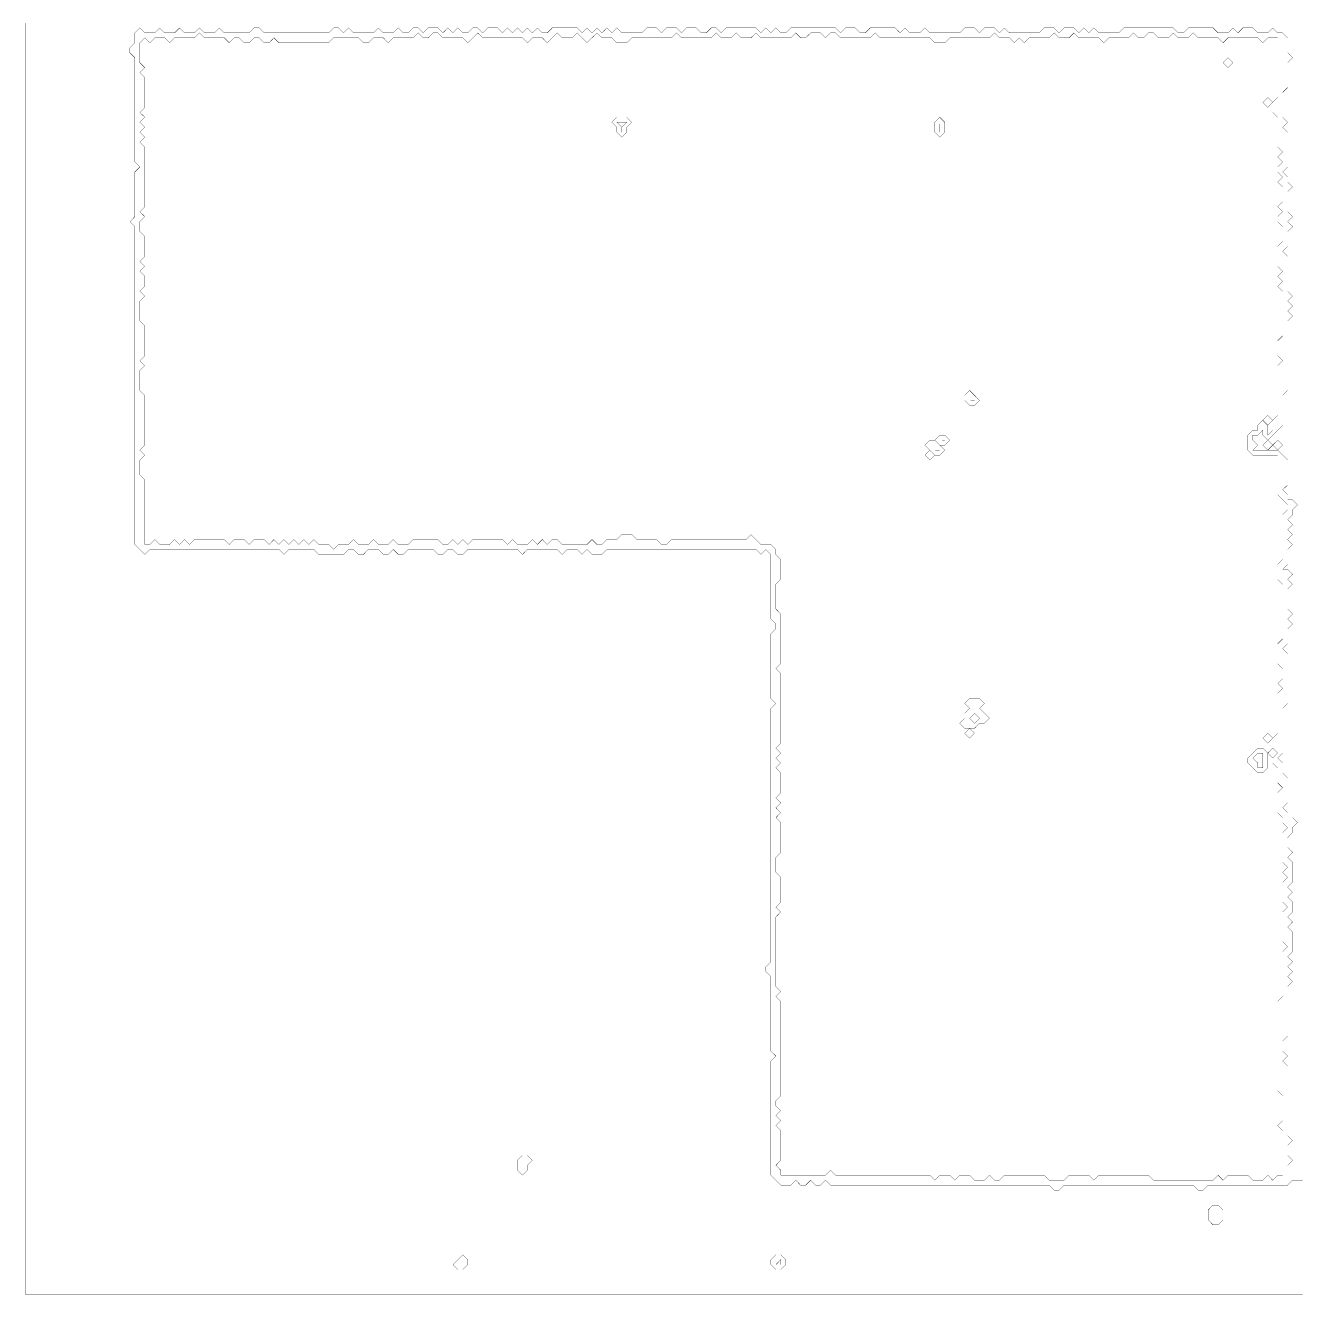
# Model space of a CAD drawing. Header units: metres. Extents: x 0 to 5097, y -5097 to 0.
# Drawn here: x 0 to 2554, y -5097 to -2549 of the extents above; entities that cross this region are included whole.
import ezdxf

# ---------------------------------------------------------------- set-up
doc = ezdxf.new("R2010")
doc.units = ezdxf.units.M
doc.layers.add('conductor', color=1, linetype='Continuous')
doc.layers.add('substrate', color=5, linetype='Continuous')

msp = doc.modelspace()

# ---------------------------------------------------------------- linework, layer by layer
at = {"layer": 'conductor', "const_width": 0.5}
for points in [[(349.1, -2563.5), (339.1, -2573.4), (329.2, -2573.4), (319.2, -2573.4), (309.2, -2573.4), (299.2, -2573.4), (289.3, -2583.4), (279.3, -2573.4), (269.3, -2573.4), (259.3, -2573.4), (249.4, -2583.4), (239.4, -2573.4), (229.4, -2583.4), (229.4, -2593.4), (229.4, -2603.4), (229.4, -2613.3), (229.4, -2623.3), (239.4, -2633.3), (229.4, -2643.3), (239.4, -2653.2), (239.4, -2663.2), (239.4, -2673.2), (239.4, -2683.2), (239.4, -2693.1), (239.4, -2703.1), (239.4, -2713.1), (229.4, -2723.1), (239.4, -2733), (229.4, -2743), (239.4, -2753), (229.4, -2763), (239.4, -2772.9), (229.4, -2782.9), (239.4, -2792.9), (239.4, -2802.9), (239.4, -2812.8), (239.4, -2822.8), (239.4, -2832.8), (239.4, -2842.8), (239.4, -2852.7), (239.4, -2862.7), (239.4, -2872.7), (239.4, -2882.7), (239.4, -2892.6), (239.4, -2902.6), (239.4, -2912.6), (229.4, -2922.6), (239.4, -2932.5), (229.4, -2942.5), (229.4, -2952.5), (229.4, -2962.5), (239.4, -2972.4), (239.4, -2982.4), (239.4, -2992.4), (239.4, -3002.4), (239.4, -3012.3), (229.4, -3022.3), (239.4, -3032.3), (229.4, -3042.3), (239.4, -3052.2), (239.4, -3062.2), (239.4, -3072.2), (229.4, -3082.2), (239.4, -3092.1), (229.4, -3102.1), (229.4, -3112.1), (229.4, -3122.1), (229.4, -3132), (229.4, -3142), (239.4, -3152), (239.4, -3162), (239.4, -3171.9), (239.4, -3181.9), (239.4, -3191.9), (239.4, -3201.8), (239.4, -3211.8), (229.4, -3221.8), (239.4, -3231.8), (229.4, -3241.7), (229.4, -3251.7), (229.4, -3261.7), (229.4, -3271.7), (229.4, -3281.6), (239.4, -3291.6), (239.4, -3301.6), (239.4, -3311.6), (239.4, -3321.5), (239.4, -3331.5), (239.4, -3341.5), (239.4, -3351.5), (239.4, -3361.4), (239.4, -3371.4), (239.4, -3381.4), (239.4, -3391.4), (229.4, -3401.3), (239.4, -3411.3), (229.4, -3421.3), (229.4, -3431.3), (229.4, -3441.2), (229.4, -3451.2), (239.4, -3461.2), (239.4, -3471.2), (239.4, -3481.1), (239.4, -3491.1), (239.4, -3501.1), (239.4, -3511.1), (239.4, -3521), (239.4, -3531), (239.4, -3541), (239.4, -3551), (239.4, -3560.9), (239.4, -3570.9), (239.4, -3580.9), (239.4, -3590.9), (249.4, -3590.9), (259.3, -3580.9), (269.3, -3590.9), (279.3, -3590.9), (289.3, -3590.9), (299.2, -3580.9), (309.2, -3590.9), (319.2, -3580.9), (329.2, -3590.9), (339.1, -3580.9), (349.1, -3580.9), (359.1, -3580.9), (369.1, -3580.9), (379, -3580.9), (389, -3580.9), (399, -3580.9), (409, -3590.9), (418.9, -3580.9), (428.9, -3580.9), (438.9, -3580.9), (448.9, -3590.9), (458.8, -3580.9), (468.8, -3580.9), (478.8, -3580.9), (488.8, -3590.9), (498.7, -3580.9), (508.7, -3590.9), (518.7, -3580.9), (528.7, -3590.9), (538.6, -3580.9), (548.6, -3590.9), (558.6, -3580.9), (568.6, -3590.9), (578.5, -3580.9), (588.5, -3590.9), (598.5, -3590.9), (608.5, -3590.9), (618.4, -3600.8), (628.4, -3590.9), (638.4, -3590.9), (648.3, -3590.9), (658.3, -3580.9), (668.3, -3590.9), (678.3, -3590.9), (688.2, -3590.9), (698.2, -3580.9), (708.2, -3590.9), (718.2, -3590.9), (728.1, -3590.9), (738.1, -3580.9), (748.1, -3590.9), (758.1, -3590.9), (768, -3590.9), (778, -3580.9), (788, -3580.9), (798, -3580.9), (807.9, -3580.9), (817.9, -3580.9), (827.9, -3580.9), (837.9, -3590.9), (847.8, -3590.9), (857.8, -3580.9), (867.8, -3590.9), (877.8, -3580.9), (887.7, -3590.9), (897.7, -3580.9), (907.7, -3580.9), (917.7, -3580.9), (927.6, -3580.9), (937.6, -3580.9), (947.6, -3580.9), (957.6, -3580.9), (967.5, -3590.9), (977.5, -3580.9), (987.5, -3590.9), (997.5, -3590.9), (1007.4, -3590.9), (1017.4, -3580.9), (1027.4, -3590.9), (1037.4, -3580.9), (1047.3, -3590.9), (1057.3, -3580.9), (1067.3, -3580.9), (1077.3, -3590.9), (1087.2, -3590.9), (1097.2, -3590.9), (1107.2, -3590.9), (1117.2, -3590.9), (1127.1, -3590.9), (1137.1, -3580.9), (1147.1, -3590.9), (1157.1, -3590.9), (1167, -3580.9), (1177, -3580.9), (1187, -3580.9), (1197, -3570.9), (1206.9, -3570.9), (1216.9, -3570.9), (1226.9, -3580.9), (1236.9, -3580.9), (1246.8, -3580.9), (1256.8, -3580.9), (1266.8, -3580.9), (1276.8, -3590.9), (1286.7, -3590.9), (1296.7, -3580.9), (1306.7, -3580.9), (1316.6, -3580.9), (1326.6, -3580.9), (1336.6, -3580.9), (1346.6, -3580.9), (1356.5, -3580.9), (1366.5, -3580.9), (1376.5, -3580.9), (1386.5, -3580.9), (1396.4, -3580.9), (1406.4, -3580.9), (1416.4, -3580.9), (1426.4, -3580.9), (1436.3, -3580.9), (1446.3, -3580.9), (1456.3, -3570.9), (1466.3, -3580.9), (1476.2, -3590.9), (1486.2, -3590.9), (1496.2, -3590.9), (1506.2, -3600.8), (1506.2, -3610.8), (1516.1, -3620.8), (1516.1, -3630.8), (1516.1, -3640.7), (1516.1, -3650.7), (1516.1, -3660.7), (1506.2, -3670.7), (1506.2, -3680.6), (1506.2, -3690.6), (1506.2, -3700.6), (1506.2, -3710.6), (1506.2, -3720.5), (1516.1, -3730.5), (1516.1, -3740.5), (1516.1, -3750.5), (1516.1, -3760.4), (1516.1, -3770.4), (1516.1, -3780.4), (1516.1, -3790.4), (1516.1, -3800.3), (1516.1, -3810.3), (1516.1, -3820.3), (1516.1, -3830.2), (1506.2, -3840.2), (1516.1, -3850.2), (1516.1, -3860.2), (1516.1, -3870.1), (1516.1, -3880.1), (1516.1, -3890.1), (1516.1, -3900.1), (1516.1, -3910), (1516.1, -3920), (1516.1, -3930), (1516.1, -3940), (1516.1, -3949.9), (1516.1, -3959.9), (1516.1, -3969.9), (1516.1, -3979.9), (1516.1, -3989.8), (1506.2, -3999.8), (1516.1, -4009.8), (1506.2, -4019.8), (1516.1, -4029.7), (1506.2, -4039.7), (1516.1, -4049.7), (1516.1, -4059.7), (1516.1, -4069.6), (1516.1, -4079.6), (1516.1, -4089.6), (1506.2, -4099.6), (1516.1, -4109.5), (1506.2, -4119.5), (1516.1, -4129.5), (1506.2, -4139.5), (1516.1, -4149.4), (1516.1, -4159.4), (1516.1, -4169.4), (1516.1, -4179.4), (1516.1, -4189.3), (1516.1, -4199.3), (1516.1, -4209.3), (1506.2, -4219.3), (1506.2, -4229.2), (1506.2, -4239.2), (1506.2, -4249.2), (1516.1, -4259.2), (1516.1, -4269.1), (1516.1, -4279.1), (1516.1, -4289.1), (1516.1, -4299.1), (1516.1, -4309), (1506.2, -4319), (1516.1, -4329), (1506.2, -4339), (1506.2, -4348.9), (1506.2, -4358.9), (1506.2, -4368.9), (1506.2, -4378.9), (1506.2, -4388.8), (1506.2, -4398.8), (1506.2, -4408.8), (1506.2, -4418.8), (1506.2, -4428.7), (1506.2, -4438.7), (1506.2, -4448.7), (1506.2, -4458.7), (1506.2, -4468.6), (1506.2, -4478.6), (1516.1, -4488.6), (1506.2, -4498.5), (1516.1, -4508.5), (1516.1, -4518.5), (1516.1, -4528.5), (1516.1, -4538.4), (1516.1, -4548.4), (1516.1, -4558.4), (1516.1, -4568.4), (1516.1, -4578.3), (1516.1, -4588.3), (1516.1, -4598.3), (1516.1, -4608.3), (1516.1, -4618.2), (1516.1, -4628.2), (1516.1, -4638.2), (1516.1, -4648.2), (1516.1, -4658.1), (1516.1, -4668.1), (1516.1, -4678.1), (1516.1, -4688.1), (1516.1, -4698), (1506.2, -4708), (1506.2, -4718), (1516.1, -4728), (1506.2, -4737.9), (1516.1, -4747.9), (1506.2, -4757.9), (1516.1, -4767.9), (1516.1, -4777.8), (1516.1, -4787.8), (1516.1, -4797.8), (1516.1, -4807.8), (1516.1, -4817.7), (1516.1, -4827.7), (1506.2, -4837.7), (1516.1, -4847.7), (1516.1, -4857.6), (1526.1, -4857.6), (1536.1, -4857.6), (1546.1, -4857.6), (1556, -4857.6), (1566, -4857.6), (1576, -4857.6), (1586, -4857.6), (1595.9, -4857.6), (1605.9, -4857.6), (1615.9, -4847.7), (1625.9, -4857.6), (1635.8, -4857.6), (1645.8, -4857.6), (1655.8, -4857.6), (1665.8, -4857.6), (1675.7, -4857.6), (1685.7, -4857.6), (1695.7, -4857.6), (1705.7, -4857.6), (1715.6, -4857.6), (1725.6, -4857.6), (1735.6, -4857.6), (1745.6, -4857.6), (1755.5, -4857.6), (1765.5, -4857.6), (1775.5, -4857.6), (1785.5, -4857.6), (1795.4, -4857.6), (1805.4, -4857.6), (1815.4, -4857.6), (1825.4, -4867.6), (1835.3, -4857.6), (1845.3, -4857.6), (1855.3, -4857.6), (1865.3, -4867.6), (1875.2, -4857.6), (1885.2, -4857.6), (1895.2, -4857.6), (1905.2, -4867.6), (1915.1, -4867.6), (1925.1, -4867.6), (1935.1, -4857.6), (1945, -4867.6), (1955, -4867.6), (1965, -4857.6), (1975, -4857.6), (1984.9, -4857.6), (1994.9, -4857.6), (2004.9, -4857.6), (2014.9, -4857.6), (2024.8, -4857.6), (2034.8, -4857.6), (2044.8, -4857.6), (2054.8, -4867.6), (2064.7, -4867.6), (2074.7, -4867.6), (2084.7, -4867.6), (2094.7, -4857.6), (2104.6, -4857.6), (2114.6, -4857.6), (2124.6, -4857.6), (2134.6, -4857.6), (2144.5, -4867.6), (2154.5, -4857.6), (2164.5, -4857.6), (2174.5, -4857.6), (2184.4, -4857.6), (2194.4, -4857.6), (2204.4, -4857.6), (2214.4, -4857.6), (2224.3, -4857.6), (2234.3, -4857.6), (2244.3, -4857.6), (2254.3, -4857.6), (2264.2, -4867.6), (2274.2, -4867.6), (2284.2, -4867.6), (2294.2, -4867.6), (2304.1, -4867.6), (2314.1, -4867.6), (2324.1, -4867.6), (2334.1, -4867.6), (2344, -4867.6), (2354, -4867.6), (2364, -4867.6), (2374, -4867.6), (2383.9, -4867.6), (2393.9, -4857.6), (2403.9, -4867.6), (2413.9, -4857.6), (2423.8, -4857.6), (2433.8, -4857.6), (2443.8, -4857.6), (2453.8, -4857.6), (2463.7, -4867.6), (2473.7, -4867.6), (2483.7, -4867.6), (2493.7, -4857.6), (2503.6, -4867.6), (2513.6, -4857.6), (2523.6, -4857.6), (2523.6, -4847.7), (2523.6, -4837.7), (2523.6, -4827.7), (2523.6, -4817.7), (2523.6, -4807.8), (2523.6, -4797.8), (2523.6, -4787.8), (2523.6, -4777.8), (2523.6, -4767.9), (2513.6, -4757.9), (2523.6, -4747.9), (2523.6, -4737.9), (2523.6, -4728), (2523.6, -4718), (2523.6, -4708), (2523.6, -4698), (2513.6, -4688.1), (2513.6, -4678.1), (2513.6, -4668.1), (2513.6, -4658.1), (2513.6, -4648.2), (2513.6, -4638.2), (2513.6, -4628.2), (2513.6, -4618.2), (2513.6, -4608.3), (2513.6, -4598.3), (2513.6, -4588.3), (2513.6, -4578.3), (2513.6, -4568.4), (2513.6, -4558.4), (2513.6, -4548.4), (2513.6, -4538.4), (2513.6, -4528.5), (2513.6, -4518.5), (2513.6, -4508.5), (2523.6, -4498.5), (2523.6, -4488.6), (2523.6, -4478.6), (2523.6, -4468.6), (2523.6, -4458.7), (2523.6, -4448.7), (2523.6, -4438.7), (2523.6, -4428.7), (2523.6, -4418.8), (2523.6, -4408.8), (2533.6, -4398.8), (2523.6, -4388.8), (2523.6, -4378.9), (2523.6, -4368.9), (2523.6, -4358.9), (2523.6, -4348.9), (2523.6, -4339), (2523.6, -4329), (2533.6, -4319), (2523.6, -4309), (2523.6, -4299.1), (2523.6, -4289.1), (2523.6, -4279.1), (2523.6, -4269.1), (2533.6, -4259.2), (2523.6, -4249.2), (2533.6, -4239.2), (2523.6, -4229.2), (2523.6, -4219.3), (2523.6, -4209.3), (2523.6, -4199.3), (2523.6, -4189.3), (2523.6, -4179.4), (2523.6, -4169.4), (2533.6, -4159.4), (2523.6, -4149.4), (2523.6, -4139.5), (2513.6, -4129.5), (2513.6, -4119.5), (2513.6, -4109.5), (2513.6, -4099.6), (2513.6, -4089.6), (2523.6, -4079.6), (2513.6, -4069.6), (2513.6, -4059.7), (2513.6, -4049.7), (2513.6, -4039.7), (2503.6, -4029.7), (2503.6, -4019.8), (2513.6, -4009.8), (2503.6, -3999.8), (2503.6, -3989.8), (2503.6, -3979.9), (2513.6, -3969.9), (2513.6, -3959.9), (2513.6, -3949.9), (2513.6, -3940), (2513.6, -3930), (2513.6, -3920), (2513.6, -3910), (2513.6, -3900.1), (2513.6, -3890.1), (2523.6, -3880.1), (2513.6, -3870.1), (2523.6, -3860.2), (2523.6, -3850.2), (2523.6, -3840.2), (2513.6, -3830.2), (2513.6, -3820.3), (2513.6, -3810.3), (2513.6, -3800.3), (2513.6, -3790.4), (2523.6, -3780.4), (2523.6, -3770.4), (2523.6, -3760.4), (2523.6, -3750.5), (2523.6, -3740.5), (2523.6, -3730.5), (2523.6, -3720.5), (2523.6, -3710.6), (2523.6, -3700.6), (2523.6, -3690.6), (2523.6, -3680.6), (2523.6, -3670.7), (2513.6, -3660.7), (2513.6, -3650.7), (2513.6, -3640.7), (2513.6, -3630.8), (2523.6, -3620.8), (2523.6, -3610.8), (2523.6, -3600.8), (2523.6, -3590.9), (2523.6, -3580.9), (2523.6, -3570.9), (2523.6, -3560.9), (2523.6, -3551), (2523.6, -3541), (2523.6, -3531), (2533.6, -3521), (2533.6, -3511.1), (2523.6, -3501.1), (2513.6, -3491.1), (2513.6, -3481.1), (2513.6, -3471.2), (2513.6, -3461.2), (2513.6, -3451.2), (2513.6, -3441.2), (2513.6, -3431.3), (2513.6, -3421.3), (2513.6, -3411.3), (2503.6, -3411.3), (2493.7, -3411.3), (2483.7, -3411.3), (2473.7, -3411.3), (2463.7, -3411.3), (2453.8, -3401.3), (2453.8, -3391.4), (2453.8, -3381.4), (2453.8, -3371.4), (2463.7, -3361.4), (2473.7, -3361.4), (2473.7, -3351.5), (2483.7, -3341.5), (2493.7, -3351.5), (2493.7, -3361.4), (2493.7, -3371.4), (2503.6, -3361.4), (2503.6, -3351.5), (2503.6, -3341.5), (2513.6, -3331.5), (2513.6, -3321.5), (2513.6, -3311.6), (2513.6, -3301.6), (2513.6, -3291.6), (2513.6, -3281.6), (2513.6, -3271.7), (2513.6, -3261.7), (2513.6, -3251.7), (2513.6, -3241.7), (2513.6, -3231.8), (2523.6, -3221.8), (2513.6, -3211.8), (2513.6, -3201.8), (2513.6, -3191.9), (2513.6, -3181.9), (2523.6, -3171.9), (2523.6, -3162), (2523.6, -3152), (2523.6, -3142), (2523.6, -3132), (2523.6, -3122.1), (2523.6, -3112.1), (2523.6, -3102.1), (2523.6, -3092.1), (2523.6, -3082.2), (2513.6, -3072.2), (2523.6, -3062.2), (2513.6, -3052.2), (2523.6, -3042.3), (2513.6, -3032.3), (2513.6, -3022.3), (2513.6, -3012.3), (2513.6, -3002.4), (2513.6, -2992.4), (2523.6, -2982.4), (2523.6, -2972.4), (2523.6, -2962.5), (2523.6, -2952.5), (2513.6, -2942.5), (2513.6, -2932.5), (2523.6, -2922.6), (2513.6, -2912.6), (2523.6, -2902.6), (2523.6, -2892.6), (2523.6, -2882.7), (2523.6, -2872.7), (2513.6, -2862.7), (2523.6, -2852.7), (2513.6, -2842.8), (2513.6, -2832.8), (2523.6, -2822.8), (2513.6, -2812.8), (2523.6, -2802.9), (2513.6, -2792.9), (2513.6, -2782.9), (2513.6, -2772.9), (2513.6, -2763), (2513.6, -2753), (2513.6, -2743), (2513.6, -2733), (2503.6, -2723.1), (2503.6, -2713.1), (2503.6, -2703.1), (2513.6, -2693.1), (2513.6, -2683.2), (2513.6, -2673.2), (2513.6, -2663.2), (2513.6, -2653.2), (2513.6, -2643.3), (2513.6, -2633.3), (2513.6, -2623.3), (2513.6, -2613.3), (2513.6, -2603.4), (2513.6, -2593.4), (2513.6, -2583.4), (2513.6, -2573.4), (2503.6, -2573.4), (2493.7, -2573.4), (2483.7, -2583.4), (2473.7, -2573.4), (2463.7, -2573.4), (2453.8, -2573.4), (2443.8, -2573.4), (2433.8, -2573.4), (2423.8, -2573.4), (2413.9, -2573.4), (2403.9, -2583.4), (2393.9, -2573.4), (2383.9, -2573.4), (2374, -2573.4), (2364, -2573.4), (2354, -2573.4), (2344, -2563.5), (2334.1, -2573.4), (2324.1, -2573.4), (2314.1, -2573.4), (2304.1, -2563.5), (2294.2, -2573.4), (2284.2, -2573.4), (2274.2, -2573.4), (2264.2, -2563.5), (2254.3, -2563.5), (2244.3, -2573.4), (2234.3, -2573.4), (2224.3, -2563.5), (2214.4, -2573.4), (2204.4, -2573.4), (2194.4, -2573.4), (2184.4, -2573.4), (2174.5, -2573.4), (2164.5, -2583.4), (2154.5, -2573.4), (2144.5, -2573.4), (2134.6, -2573.4), (2124.6, -2573.4), (2114.6, -2573.4), (2104.6, -2563.5), (2094.7, -2573.4), (2084.7, -2573.4), (2074.7, -2573.4), (2064.7, -2563.5), (2054.8, -2573.4), (2044.8, -2573.4), (2034.8, -2573.4), (2024.8, -2573.4), (2014.9, -2573.4), (2004.9, -2583.4), (1994.9, -2573.4), (1984.9, -2583.4), (1975, -2573.4), (1965, -2573.4), (1955, -2573.4), (1945, -2563.5), (1935.1, -2573.4), (1925.1, -2573.4), (1915.1, -2573.4), (1905.2, -2573.4), (1895.2, -2573.4), (1885.2, -2573.4), (1875.2, -2573.4), (1865.3, -2573.4), (1855.3, -2573.4), (1845.3, -2583.4), (1835.3, -2583.4), (1825.4, -2583.4), (1815.4, -2573.4), (1805.4, -2573.4), (1795.4, -2573.4), (1785.5, -2573.4), (1775.5, -2573.4), (1765.5, -2573.4), (1755.5, -2573.4), (1745.6, -2573.4), (1735.6, -2573.4), (1725.6, -2573.4), (1715.6, -2573.4), (1705.7, -2563.5), (1695.7, -2573.4), (1685.7, -2573.4), (1675.7, -2573.4), (1665.8, -2573.4), (1655.8, -2573.4), (1645.8, -2573.4), (1635.8, -2573.4), (1625.9, -2563.5), (1615.9, -2563.5), (1605.9, -2573.4), (1595.9, -2563.5), (1586, -2563.5), (1576, -2563.5), (1566, -2573.4), (1556, -2573.4), (1546.1, -2563.5), (1536.1, -2573.4), (1526.1, -2573.4), (1516.1, -2573.4), (1506.2, -2573.4), (1496.2, -2573.4), (1486.2, -2573.4), (1476.2, -2573.4), (1466.3, -2563.5), (1456.3, -2573.4), (1446.3, -2573.4), (1436.3, -2573.4), (1426.4, -2563.5), (1416.4, -2573.4), (1406.4, -2573.4), (1396.4, -2573.4), (1386.5, -2563.5), (1376.5, -2573.4), (1366.5, -2573.4), (1356.5, -2573.4), (1346.6, -2573.4), (1336.6, -2573.4), (1326.6, -2573.4), (1316.6, -2573.4), (1306.7, -2563.5), (1296.7, -2573.4), (1286.7, -2573.4), (1276.8, -2573.4), (1266.8, -2573.4), (1256.8, -2573.4), (1246.8, -2573.4), (1236.9, -2573.4), (1226.9, -2573.4), (1216.9, -2573.4), (1206.9, -2583.4), (1197, -2583.4), (1187, -2583.4), (1177, -2573.4), (1167, -2573.4), (1157.1, -2573.4), (1147.1, -2563.5), (1137.1, -2573.4), (1127.1, -2583.4), (1117.2, -2573.4), (1107.2, -2563.5), (1097.2, -2573.4), (1087.2, -2573.4), (1077.3, -2573.4), (1067.3, -2563.5), (1057.3, -2573.4), (1047.3, -2583.4), (1037.4, -2573.4), (1027.4, -2573.4), (1017.4, -2573.4), (1007.4, -2583.4), (997.5, -2573.4), (987.5, -2573.4), (977.5, -2573.4), (967.5, -2573.4), (957.6, -2573.4), (947.6, -2573.4), (937.6, -2573.4), (927.6, -2573.4), (917.7, -2573.4), (907.7, -2563.5), (897.7, -2573.4), (887.7, -2583.4), (877.8, -2573.4), (867.8, -2573.4), (857.8, -2573.4), (847.8, -2573.4), (837.9, -2573.4), (827.9, -2563.5), (817.9, -2563.5), (807.9, -2573.4), (798, -2573.4), (788, -2563.5), (778, -2573.4), (768, -2573.4), (758.1, -2573.4), (748.1, -2573.4), (738.1, -2573.4), (728.1, -2583.4), (718.2, -2573.4), (708.2, -2573.4), (698.2, -2573.4), (688.2, -2583.4), (678.3, -2583.4), (668.3, -2573.4), (658.3, -2573.4), (648.3, -2573.4), (638.4, -2573.4), (628.4, -2573.4), (618.4, -2573.4), (608.5, -2583.4), (598.5, -2583.4), (588.5, -2583.4), (578.5, -2583.4), (568.6, -2583.4), (558.6, -2583.4), (548.6, -2583.4), (538.6, -2583.4), (528.7, -2583.4), (518.7, -2583.4), (508.7, -2583.4), (498.7, -2573.4), (488.8, -2583.4), (478.8, -2583.4), (468.8, -2573.4), (458.8, -2573.4), (448.9, -2583.4), (438.9, -2583.4), (428.9, -2573.4), (418.9, -2573.4), (409, -2583.4), (399, -2573.4), (389, -2573.4), (379, -2573.4), (369.1, -2573.4), (359.1, -2573.4)], [(2403.9, -2623.3), (2413.9, -2613.3), (2423.8, -2623.3), (2413.9, -2633.3)], [(2483.7, -2703.1), (2493.7, -2693.1), (2503.6, -2703.1), (2493.7, -2713.1)], [(1177, -2743), (1187, -2733), (1197, -2733), (1206.9, -2733), (1216.9, -2743), (1206.9, -2753), (1206.9, -2763), (1197, -2772.9), (1187, -2763), (1187, -2753)], [(1825.4, -2743), (1835.3, -2733), (1845.3, -2743), (1845.3, -2753), (1845.3, -2763), (1835.3, -2772.9), (1825.4, -2763), (1825.4, -2753)], [(1885.2, -3291.6), (1895.2, -3281.6), (1905.2, -3291.6), (1915.1, -3301.6), (1905.2, -3311.6), (1895.2, -3311.6), (1885.2, -3301.6)], [(2483.7, -3341.5), (2493.7, -3331.5), (2503.6, -3341.5), (2493.7, -3351.5)], [(1805.4, -3391.4), (1815.4, -3381.4), (1825.4, -3381.4), (1835.3, -3391.4), (1845.3, -3401.3), (1835.3, -3411.3), (1825.4, -3411.3), (1815.4, -3401.3)], [(1825.4, -3381.4), (1835.3, -3371.4), (1845.3, -3371.4), (1855.3, -3381.4), (1845.3, -3391.4), (1835.3, -3391.4)], [(1805.4, -3411.3), (1815.4, -3401.3), (1825.4, -3411.3), (1815.4, -3421.3)], [(1885.2, -3910), (1895.2, -3900.1), (1905.2, -3900.1), (1915.1, -3900.1), (1925.1, -3910), (1915.1, -3920), (1905.2, -3920), (1895.2, -3920)], [(1885.2, -3930), (1895.2, -3920), (1905.2, -3920), (1915.1, -3920), (1925.1, -3930), (1935.1, -3940), (1925.1, -3949.9), (1915.1, -3949.9), (1905.2, -3959.9), (1895.2, -3959.9), (1885.2, -3959.9), (1875.2, -3949.9), (1885.2, -3940)], [(1885.2, -3969.9), (1895.2, -3959.9), (1905.2, -3969.9), (1895.2, -3979.9)], [(2483.7, -3979.9), (2493.7, -3969.9), (2503.6, -3979.9), (2493.7, -3989.8)], [(2463.7, -4009.8), (2473.7, -3999.8), (2483.7, -3999.8), (2493.7, -4009.8), (2493.7, -4019.8), (2493.7, -4029.7), (2493.7, -4039.7), (2483.7, -4049.7), (2473.7, -4049.7), (2463.7, -4039.7), (2453.8, -4029.7), (2453.8, -4019.8)], [(2493.7, -4009.8), (2503.6, -3999.8), (2513.6, -4009.8), (2503.6, -4019.8)], [(1516.1, -5027.2), (1506.2, -5037.2), (1516.1, -5037.2)], [(867.8, -5037.2)]]:
    msp.add_lwpolyline(points, close=True, dxfattribs=at)
at = {"layer": 'substrate', "const_width": 0.5}
for points in [[(0, -2543.5), (0, -2553.5), (0, -2563.5), (0, -2573.4), (0, -2583.4), (0, -2593.4), (0, -2603.4), (0, -2613.3), (0, -2623.3), (0, -2633.3), (0, -2643.3), (0, -2653.2), (0, -2663.2), (0, -2673.2), (0, -2683.2), (0, -2693.1), (0, -2703.1), (0, -2713.1), (0, -2723.1), (0, -2733), (0, -2743), (0, -2753), (0, -2763), (0, -2772.9), (0, -2782.9), (0, -2792.9), (0, -2802.9), (0, -2812.8), (0, -2822.8), (0, -2832.8), (0, -2842.8), (0, -2852.7), (0, -2862.7), (0, -2872.7), (0, -2882.7), (0, -2892.6), (0, -2902.6), (0, -2912.6), (0, -2922.6), (0, -2932.5), (0, -2942.5), (0, -2952.5), (0, -2962.5), (0, -2972.4), (0, -2982.4), (0, -2992.4), (0, -3002.4), (0, -3012.3), (0, -3022.3), (0, -3032.3), (0, -3042.3), (0, -3052.2), (0, -3062.2), (0, -3072.2), (0, -3082.2), (0, -3092.1), (0, -3102.1), (0, -3112.1), (0, -3122.1), (0, -3132), (0, -3142), (0, -3152), (0, -3162), (0, -3171.9), (0, -3181.9), (0, -3191.9), (0, -3201.8), (0, -3211.8), (0, -3221.8), (0, -3231.8), (0, -3241.7), (0, -3251.7), (0, -3261.7), (0, -3271.7), (0, -3281.6), (0, -3291.6), (0, -3301.6), (0, -3311.6), (0, -3321.5), (0, -3331.5), (0, -3341.5), (0, -3351.5), (0, -3361.4), (0, -3371.4), (0, -3381.4), (0, -3391.4), (0, -3401.3), (0, -3411.3), (0, -3421.3), (0, -3431.3), (0, -3441.2), (0, -3451.2), (0, -3461.2), (0, -3471.2), (0, -3481.1), (0, -3491.1), (0, -3501.1), (0, -3511.1), (0, -3521), (0, -3531), (0, -3541), (0, -3551), (0, -3560.9), (0, -3570.9), (0, -3580.9), (0, -3590.9), (0, -3600.8), (0, -3610.8), (0, -3620.8), (0, -3630.8), (0, -3640.7), (0, -3650.7), (0, -3660.7), (0, -3670.7), (0, -3680.6), (0, -3690.6), (0, -3700.6), (0, -3710.6), (0, -3720.5), (0, -3730.5), (0, -3740.5), (0, -3750.5), (0, -3760.4), (0, -3770.4), (0, -3780.4), (0, -3790.4), (0, -3800.3), (0, -3810.3), (0, -3820.3), (0, -3830.2), (0, -3840.2), (0, -3850.2), (0, -3860.2), (0, -3870.1), (0, -3880.1), (0, -3890.1), (0, -3900.1), (0, -3910), (0, -3920), (0, -3930), (0, -3940), (0, -3949.9), (0, -3959.9), (0, -3969.9), (0, -3979.9), (0, -3989.8), (0, -3999.8), (0, -4009.8), (0, -4019.8), (0, -4029.7), (0, -4039.7), (0, -4049.7), (0, -4059.7), (0, -4069.6), (0, -4079.6), (0, -4089.6), (0, -4099.6), (0, -4109.5), (0, -4119.5), (0, -4129.5), (0, -4139.5), (0, -4149.4), (0, -4159.4), (0, -4169.4), (0, -4179.4), (0, -4189.3), (0, -4199.3), (0, -4209.3), (0, -4219.3), (0, -4229.2), (0, -4239.2), (0, -4249.2), (0, -4259.2), (0, -4269.1), (0, -4279.1), (0, -4289.1), (0, -4299.1), (0, -4309), (0, -4319), (0, -4329), (0, -4339), (0, -4348.9), (0, -4358.9), (0, -4368.9), (0, -4378.9), (0, -4388.8), (0, -4398.8), (0, -4408.8), (0, -4418.8), (0, -4428.7), (0, -4438.7), (0, -4448.7), (0, -4458.7), (0, -4468.6), (0, -4478.6), (0, -4488.6), (0, -4498.5), (0, -4508.5), (0, -4518.5), (0, -4528.5), (0, -4538.4), (0, -4548.4), (0, -4558.4), (0, -4568.4), (0, -4578.3), (0, -4588.3), (0, -4598.3), (0, -4608.3), (0, -4618.2), (0, -4628.2), (0, -4638.2), (0, -4648.2), (0, -4658.1), (0, -4668.1), (0, -4678.1), (0, -4688.1), (0, -4698), (0, -4708), (0, -4718), (0, -4728), (0, -4737.9), (0, -4747.9), (0, -4757.9), (0, -4767.9), (0, -4777.8), (0, -4787.8), (0, -4797.8), (0, -4807.8), (0, -4817.7), (0, -4827.7), (0, -4837.7), (0, -4847.7), (0, -4857.6), (0, -4867.6), (0, -4877.6), (0, -4887.6), (0, -4897.5), (0, -4907.5), (0, -4917.5), (0, -4927.5), (0, -4937.4), (0, -4947.4), (0, -4957.4), (0, -4967.4), (0, -4977.3), (0, -4987.3), (0, -4997.3), (0, -5007.3), (0, -5017.2), (0, -5027.2), (0, -5037.2), (0, -5047.2), (0, -5057.1), (0, -5067.1), (0, -5077.1), (0, -5087.1), (0, -5097), (10, -5097), (19.9, -5097), (29.9, -5097), (39.9, -5097), (49.9, -5097), (59.8, -5097), (69.8, -5097), (79.8, -5097), (89.8, -5097), (99.7, -5097), (109.7, -5097), (119.7, -5097), (129.7, -5097), (139.6, -5097), (149.6, -5097), (159.6, -5097), (169.6, -5097), (179.5, -5097), (189.5, -5097), (199.5, -5097), (209.5, -5097), (219.4, -5097), (229.4, -5097), (239.4, -5097), (249.4, -5097), (259.3, -5097), (269.3, -5097), (279.3, -5097), (289.3, -5097), (299.2, -5097), (309.2, -5097), (319.2, -5097), (329.2, -5097), (339.1, -5097), (349.1, -5097), (359.1, -5097), (369.1, -5097), (379, -5097), (389, -5097), (399, -5097), (409, -5097), (418.9, -5097), (428.9, -5097), (438.9, -5097), (448.9, -5097), (458.8, -5097), (468.8, -5097), (478.8, -5097), (488.8, -5097), (498.7, -5097), (508.7, -5097), (518.7, -5097), (528.7, -5097), (538.6, -5097), (548.6, -5097), (558.6, -5097), (568.6, -5097), (578.5, -5097), (588.5, -5097), (598.5, -5097), (608.5, -5097), (618.4, -5097), (628.4, -5097), (638.4, -5097), (648.3, -5097), (658.3, -5097), (668.3, -5097), (678.3, -5097), (688.2, -5097), (698.2, -5097), (708.2, -5097), (718.2, -5097), (728.1, -5097), (738.1, -5097), (748.1, -5097), (758.1, -5097), (768, -5097), (778, -5097), (788, -5097), (798, -5097), (807.9, -5097), (817.9, -5097), (827.9, -5097), (837.9, -5097), (847.8, -5097), (857.8, -5097), (867.8, -5097), (877.8, -5097), (887.7, -5097), (897.7, -5097), (907.7, -5097), (917.7, -5097), (927.6, -5097), (937.6, -5097), (947.6, -5097), (957.6, -5097), (967.5, -5097), (977.5, -5097), (987.5, -5097), (997.5, -5097), (1007.4, -5097), (1017.4, -5097), (1027.4, -5097), (1037.4, -5097), (1047.3, -5097), (1057.3, -5097), (1067.3, -5097), (1077.3, -5097), (1087.2, -5097), (1097.2, -5097), (1107.2, -5097), (1117.2, -5097), (1127.1, -5097), (1137.1, -5097), (1147.1, -5097), (1157.1, -5097), (1167, -5097), (1177, -5097), (1187, -5097), (1197, -5097), (1206.9, -5097), (1216.9, -5097), (1226.9, -5097), (1236.9, -5097), (1246.8, -5097), (1256.8, -5097), (1266.8, -5097), (1276.8, -5097), (1286.7, -5097), (1296.7, -5097), (1306.7, -5097), (1316.6, -5097), (1326.6, -5097), (1336.6, -5097), (1346.6, -5097), (1356.5, -5097), (1366.5, -5097), (1376.5, -5097), (1386.5, -5097), (1396.4, -5097), (1406.4, -5097), (1416.4, -5097), (1426.4, -5097), (1436.3, -5097), (1446.3, -5097), (1456.3, -5097), (1466.3, -5097), (1476.2, -5097), (1486.2, -5097), (1496.2, -5097), (1506.2, -5097), (1516.1, -5097), (1526.1, -5097), (1536.1, -5097), (1546.1, -5097), (1556, -5097), (1566, -5097), (1576, -5097), (1586, -5097), (1595.9, -5097), (1605.9, -5097), (1615.9, -5097), (1625.9, -5097), (1635.8, -5097), (1645.8, -5097), (1655.8, -5097), (1665.8, -5097), (1675.7, -5097), (1685.7, -5097), (1695.7, -5097), (1705.7, -5097), (1715.6, -5097), (1725.6, -5097), (1735.6, -5097), (1745.6, -5097), (1755.5, -5097), (1765.5, -5097), (1775.5, -5097), (1785.5, -5097), (1795.4, -5097), (1805.4, -5097), (1815.4, -5097), (1825.4, -5097), (1835.3, -5097), (1845.3, -5097), (1855.3, -5097), (1865.3, -5097), (1875.2, -5097), (1885.2, -5097), (1895.2, -5097), (1905.2, -5097), (1915.1, -5097), (1925.1, -5097), (1935.1, -5097), (1945, -5097), (1955, -5097), (1965, -5097), (1975, -5097), (1984.9, -5097), (1994.9, -5097), (2004.9, -5097), (2014.9, -5097), (2024.8, -5097), (2034.8, -5097), (2044.8, -5097), (2054.8, -5097), (2064.7, -5097), (2074.7, -5097), (2084.7, -5097), (2094.7, -5097), (2104.6, -5097), (2114.6, -5097), (2124.6, -5097), (2134.6, -5097), (2144.5, -5097), (2154.5, -5097), (2164.5, -5097), (2174.5, -5097), (2184.4, -5097), (2194.4, -5097), (2204.4, -5097), (2214.4, -5097), (2224.3, -5097), (2234.3, -5097), (2244.3, -5097), (2254.3, -5097), (2264.2, -5097), (2274.2, -5097), (2284.2, -5097), (2294.2, -5097), (2304.1, -5097), (2314.1, -5097), (2324.1, -5097), (2334.1, -5097), (2344, -5097), (2354, -5097), (2364, -5097), (2374, -5097), (2383.9, -5097), (2393.9, -5097), (2403.9, -5097), (2413.9, -5097), (2423.8, -5097), (2433.8, -5097), (2443.8, -5097), (2453.8, -5097), (2463.7, -5097), (2473.7, -5097), (2483.7, -5097), (2493.7, -5097), (2503.6, -5097), (2513.6, -5097), (2523.6, -5097), (2533.6, -5097), (2543.5, -5097), (2553.5, -5097), (2563.5, -5097)], [(2563.5, -4867.6), (2553.5, -4867.6), (2543.5, -4867.6), (2533.6, -4877.6), (2523.6, -4877.6), (2513.6, -4877.6), (2503.6, -4877.6), (2493.7, -4877.6), (2483.7, -4877.6), (2473.7, -4877.6), (2463.7, -4877.6), (2453.8, -4877.6), (2443.8, -4877.6), (2433.8, -4877.6), (2423.8, -4877.6), (2413.9, -4877.6), (2403.9, -4877.6), (2393.9, -4877.6), (2383.9, -4877.6), (2374, -4877.6), (2364, -4887.6), (2354, -4887.6), (2344, -4877.6), (2334.1, -4877.6), (2324.1, -4877.6), (2314.1, -4877.6), (2304.1, -4877.6), (2294.2, -4877.6), (2284.2, -4877.6), (2274.2, -4877.6), (2264.2, -4877.6), (2254.3, -4877.6), (2244.3, -4877.6), (2234.3, -4877.6), (2224.3, -4877.6), (2214.4, -4877.6), (2204.4, -4877.6), (2194.4, -4877.6), (2184.4, -4877.6), (2174.5, -4877.6), (2164.5, -4877.6), (2154.5, -4877.6), (2144.5, -4877.6), (2134.6, -4877.6), (2124.6, -4877.6), (2114.6, -4877.6), (2104.6, -4877.6), (2094.7, -4877.6), (2084.7, -4877.6), (2074.7, -4887.6), (2064.7, -4887.6), (2054.8, -4877.6), (2044.8, -4877.6), (2034.8, -4877.6), (2024.8, -4877.6), (2014.9, -4877.6), (2004.9, -4877.6), (1994.9, -4877.6), (1984.9, -4877.6), (1975, -4877.6), (1965, -4877.6), (1955, -4877.6), (1945, -4877.6), (1935.1, -4877.6), (1925.1, -4877.6), (1915.1, -4877.6), (1905.2, -4877.6), (1895.2, -4877.6), (1885.2, -4877.6), (1875.2, -4877.6), (1865.3, -4877.6), (1855.3, -4877.6), (1845.3, -4877.6), (1835.3, -4877.6), (1825.4, -4877.6), (1815.4, -4877.6), (1805.4, -4877.6), (1795.4, -4877.6), (1785.5, -4877.6), (1775.5, -4877.6), (1765.5, -4877.6), (1755.5, -4877.6), (1745.6, -4877.6), (1735.6, -4877.6), (1725.6, -4877.6), (1715.6, -4877.6), (1705.7, -4877.6), (1695.7, -4877.6), (1685.7, -4877.6), (1675.7, -4877.6), (1665.8, -4877.6), (1655.8, -4877.6), (1645.8, -4877.6), (1635.8, -4877.6), (1625.9, -4877.6), (1615.9, -4877.6), (1605.9, -4867.6), (1595.9, -4877.6), (1586, -4877.6), (1576, -4867.6), (1566, -4877.6), (1556, -4877.6), (1546.1, -4867.6), (1536.1, -4877.6), (1526.1, -4877.6), (1516.1, -4877.6), (1506.2, -4867.6), (1496.2, -4857.6), (1496.2, -4847.7), (1496.2, -4837.7), (1496.2, -4827.7), (1496.2, -4817.7), (1496.2, -4807.8), (1496.2, -4797.8), (1496.2, -4787.8), (1496.2, -4777.8), (1496.2, -4767.9), (1496.2, -4757.9), (1496.2, -4747.9), (1496.2, -4737.9), (1496.2, -4728), (1496.2, -4718), (1496.2, -4708), (1496.2, -4698), (1496.2, -4688.1), (1496.2, -4678.1), (1496.2, -4668.1), (1496.2, -4658.1), (1496.2, -4648.2), (1496.2, -4638.2), (1496.2, -4628.2), (1506.2, -4618.2), (1496.2, -4608.3), (1496.2, -4598.3), (1496.2, -4588.3), (1496.2, -4578.3), (1496.2, -4568.4), (1496.2, -4558.4), (1496.2, -4548.4), (1496.2, -4538.4), (1496.2, -4528.5), (1496.2, -4518.5), (1496.2, -4508.5), (1496.2, -4498.5), (1496.2, -4488.6), (1496.2, -4478.6), (1496.2, -4468.6), (1496.2, -4458.7), (1486.2, -4448.7), (1486.2, -4438.7), (1496.2, -4428.7), (1496.2, -4418.8), (1496.2, -4408.8), (1496.2, -4398.8), (1496.2, -4388.8), (1496.2, -4378.9), (1496.2, -4368.9), (1496.2, -4358.9), (1496.2, -4348.9), (1496.2, -4339), (1496.2, -4329), (1496.2, -4319), (1496.2, -4309), (1496.2, -4299.1), (1496.2, -4289.1), (1496.2, -4279.1), (1496.2, -4269.1), (1496.2, -4259.2), (1496.2, -4249.2), (1496.2, -4239.2), (1496.2, -4229.2), (1496.2, -4219.3), (1496.2, -4209.3), (1496.2, -4199.3), (1496.2, -4189.3), (1496.2, -4179.4), (1496.2, -4169.4), (1496.2, -4159.4), (1496.2, -4149.4), (1496.2, -4139.5), (1496.2, -4129.5), (1496.2, -4119.5), (1496.2, -4109.5), (1496.2, -4099.6), (1496.2, -4089.6), (1496.2, -4079.6), (1496.2, -4069.6), (1496.2, -4059.7), (1496.2, -4049.7), (1496.2, -4039.7), (1496.2, -4029.7), (1496.2, -4019.8), (1496.2, -4009.8), (1496.2, -3999.8), (1496.2, -3989.8), (1496.2, -3979.9), (1496.2, -3969.9), (1496.2, -3959.9), (1496.2, -3949.9), (1496.2, -3940), (1496.2, -3930), (1496.2, -3920), (1506.2, -3910), (1496.2, -3900.1), (1496.2, -3890.1), (1496.2, -3880.1), (1496.2, -3870.1), (1496.2, -3860.2), (1496.2, -3850.2), (1496.2, -3840.2), (1496.2, -3830.2), (1496.2, -3820.3), (1496.2, -3810.3), (1496.2, -3800.3), (1496.2, -3790.4), (1496.2, -3780.4), (1496.2, -3770.4), (1506.2, -3760.4), (1506.2, -3750.5), (1496.2, -3740.5), (1496.2, -3730.5), (1496.2, -3720.5), (1496.2, -3710.6), (1496.2, -3700.6), (1496.2, -3690.6), (1496.2, -3680.6), (1496.2, -3670.7), (1496.2, -3660.7), (1496.2, -3650.7), (1496.2, -3640.7), (1496.2, -3630.8), (1496.2, -3620.8), (1496.2, -3610.8), (1486.2, -3600.8), (1476.2, -3610.8), (1466.3, -3600.8), (1456.3, -3600.8), (1446.3, -3600.8), (1436.3, -3600.8), (1426.4, -3600.8), (1416.4, -3600.8), (1406.4, -3600.8), (1396.4, -3600.8), (1386.5, -3600.8), (1376.5, -3600.8), (1366.5, -3600.8), (1356.5, -3600.8), (1346.6, -3600.8), (1336.6, -3600.8), (1326.6, -3600.8), (1316.6, -3600.8), (1306.7, -3600.8), (1296.7, -3600.8), (1286.7, -3600.8), (1276.8, -3600.8), (1266.8, -3600.8), (1256.8, -3600.8), (1246.8, -3600.8), (1236.9, -3600.8), (1226.9, -3600.8), (1216.9, -3600.8), (1206.9, -3600.8), (1197, -3600.8), (1187, -3600.8), (1177, -3600.8), (1167, -3600.8), (1157.1, -3610.8), (1147.1, -3610.8), (1137.1, -3610.8), (1127.1, -3600.8), (1117.2, -3610.8), (1107.2, -3600.8), (1097.2, -3600.8), (1087.2, -3600.8), (1077.3, -3610.8), (1067.3, -3600.8), (1057.3, -3600.8), (1047.3, -3600.8), (1037.4, -3600.8), (1027.4, -3600.8), (1017.4, -3600.8), (1007.4, -3600.8), (997.5, -3610.8), (987.5, -3600.8), (977.5, -3600.8), (967.5, -3600.8), (957.6, -3600.8), (947.6, -3600.8), (937.6, -3600.8), (927.6, -3600.8), (917.7, -3600.8), (907.7, -3600.8), (897.7, -3600.8), (887.7, -3600.8), (877.8, -3610.8), (867.8, -3610.8), (857.8, -3600.8), (847.8, -3600.8), (837.9, -3610.8), (827.9, -3610.8), (817.9, -3600.8), (807.9, -3600.8), (798, -3600.8), (788, -3600.8), (778, -3600.8), (768, -3600.8), (758.1, -3610.8), (748.1, -3610.8), (738.1, -3600.8), (728.1, -3610.8), (718.2, -3610.8), (708.2, -3600.8), (698.2, -3600.8), (688.2, -3600.8), (678.3, -3610.8), (668.3, -3610.8), (658.3, -3600.8), (648.3, -3600.8), (638.4, -3610.8), (628.4, -3610.8), (618.4, -3610.8), (608.5, -3610.8), (598.5, -3610.8), (588.5, -3610.8), (578.5, -3600.8), (568.6, -3600.8), (558.6, -3600.8), (548.6, -3600.8), (538.6, -3600.8), (528.7, -3600.8), (518.7, -3610.8), (508.7, -3600.8), (498.7, -3600.8), (488.8, -3600.8), (478.8, -3600.8), (468.8, -3600.8), (458.8, -3600.8), (448.9, -3600.8), (438.9, -3600.8), (428.9, -3600.8), (418.9, -3600.8), (409, -3600.8), (399, -3600.8), (389, -3600.8), (379, -3600.8), (369.1, -3600.8), (359.1, -3600.8), (349.1, -3600.8), (339.1, -3600.8), (329.2, -3600.8), (319.2, -3600.8), (309.2, -3600.8), (299.2, -3600.8), (289.3, -3600.8), (279.3, -3600.8), (269.3, -3600.8), (259.3, -3600.8), (249.4, -3600.8), (239.4, -3610.8), (229.4, -3600.8), (219.4, -3590.9), (219.4, -3580.9), (219.4, -3570.9), (219.4, -3560.9), (219.4, -3551), (219.4, -3541), (219.4, -3531), (219.4, -3521), (219.4, -3511.1), (219.4, -3501.1), (219.4, -3491.1), (219.4, -3481.1), (219.4, -3471.2), (219.4, -3461.2), (219.4, -3451.2), (219.4, -3441.2), (219.4, -3431.3), (219.4, -3421.3), (219.4, -3411.3), (219.4, -3401.3), (219.4, -3391.4), (219.4, -3381.4), (219.4, -3371.4), (219.4, -3361.4), (219.4, -3351.5), (219.4, -3341.5), (219.4, -3331.5), (219.4, -3321.5), (219.4, -3311.6), (219.4, -3301.6), (219.4, -3291.6), (219.4, -3281.6), (219.4, -3271.7), (219.4, -3261.7), (219.4, -3251.7), (219.4, -3241.7), (219.4, -3231.8), (219.4, -3221.8), (219.4, -3211.8), (219.4, -3201.8), (219.4, -3191.9), (219.4, -3181.9), (219.4, -3171.9), (219.4, -3162), (219.4, -3152), (219.4, -3142), (219.4, -3132), (219.4, -3122.1), (219.4, -3112.1), (219.4, -3102.1), (219.4, -3092.1), (219.4, -3082.2), (219.4, -3072.2), (219.4, -3062.2), (219.4, -3052.2), (219.4, -3042.3), (219.4, -3032.3), (219.4, -3022.3), (219.4, -3012.3), (219.4, -3002.4), (219.4, -2992.4), (219.4, -2982.4), (219.4, -2972.4), (219.4, -2962.5), (219.4, -2952.5), (209.5, -2942.5), (219.4, -2932.5), (219.4, -2922.6), (219.4, -2912.6), (219.4, -2902.6), (219.4, -2892.6), (219.4, -2882.7), (219.4, -2872.7), (219.4, -2862.7), (219.4, -2852.7), (219.4, -2842.8), (229.4, -2832.8), (219.4, -2822.8), (219.4, -2812.8), (219.4, -2802.9), (219.4, -2792.9), (219.4, -2782.9), (219.4, -2772.9), (219.4, -2763), (219.4, -2753), (219.4, -2743), (219.4, -2733), (219.4, -2723.1), (219.4, -2713.1), (219.4, -2703.1), (219.4, -2693.1), (219.4, -2683.2), (219.4, -2673.2), (219.4, -2663.2), (219.4, -2653.2), (219.4, -2643.3), (219.4, -2633.3), (219.4, -2623.3), (219.4, -2613.3), (209.5, -2603.4), (209.5, -2593.4), (219.4, -2583.4), (219.4, -2573.4), (219.4, -2563.5), (229.4, -2553.5), (239.4, -2563.5), (249.4, -2563.5), (259.3, -2563.5), (269.3, -2553.5), (279.3, -2563.5), (289.3, -2563.5), (299.2, -2563.5), (309.2, -2553.5), (319.2, -2563.5), (329.2, -2563.5), (339.1, -2563.5), (349.1, -2553.5), (359.1, -2563.5), (369.1, -2563.5), (379, -2563.5), (389, -2553.5), (399, -2563.5), (409, -2563.5), (418.9, -2563.5), (428.9, -2563.5), (438.9, -2563.5), (448.9, -2563.5), (458.8, -2553.5), (468.8, -2553.5), (478.8, -2563.5), (488.8, -2563.5), (498.7, -2563.5), (508.7, -2563.5), (518.7, -2563.5), (528.7, -2563.5), (538.6, -2563.5), (548.6, -2563.5), (558.6, -2563.5), (568.6, -2563.5), (578.5, -2563.5), (588.5, -2563.5), (598.5, -2563.5), (608.5, -2563.5), (618.4, -2553.5), (628.4, -2553.5), (638.4, -2563.5), (648.3, -2553.5), (658.3, -2563.5), (668.3, -2563.5), (678.3, -2563.5), (688.2, -2563.5), (698.2, -2563.5), (708.2, -2553.5), (718.2, -2563.5), (728.1, -2563.5), (738.1, -2563.5), (748.1, -2553.5), (758.1, -2563.5), (768, -2563.5), (778, -2553.5), (788, -2553.5), (798, -2563.5), (807.9, -2553.5), (817.9, -2553.5), (827.9, -2553.5), (837.9, -2563.5), (847.8, -2553.5), (857.8, -2563.5), (867.8, -2553.5), (877.8, -2563.5), (887.7, -2563.5), (897.7, -2553.5), (907.7, -2553.5), (917.7, -2563.5), (927.6, -2553.5), (937.6, -2553.5), (947.6, -2553.5), (957.6, -2563.5), (967.5, -2553.5), (977.5, -2563.5), (987.5, -2553.5), (997.5, -2563.5), (1007.4, -2553.5), (1017.4, -2563.5), (1027.4, -2553.5), (1037.4, -2563.5), (1047.3, -2563.5), (1057.3, -2553.5), (1067.3, -2553.5), (1077.3, -2553.5), (1087.2, -2553.5), (1097.2, -2553.5), (1107.2, -2553.5), (1117.2, -2563.5), (1127.1, -2553.5), (1137.1, -2563.5), (1147.1, -2553.5), (1157.1, -2563.5), (1167, -2553.5), (1177, -2563.5), (1187, -2553.5), (1197, -2563.5), (1206.9, -2563.5), (1216.9, -2563.5), (1226.9, -2563.5), (1236.9, -2563.5), (1246.8, -2553.5), (1256.8, -2553.5), (1266.8, -2553.5), (1276.8, -2563.5), (1286.7, -2553.5), (1296.7, -2553.5), (1306.7, -2553.5), (1316.6, -2563.5), (1326.6, -2553.5), (1336.6, -2553.5), (1346.6, -2553.5), (1356.5, -2563.5), (1366.5, -2563.5), (1376.5, -2553.5), (1386.5, -2553.5), (1396.4, -2563.5), (1406.4, -2553.5), (1416.4, -2553.5), (1426.4, -2553.5), (1436.3, -2553.5), (1446.3, -2553.5), (1456.3, -2553.5), (1466.3, -2553.5), (1476.2, -2563.5), (1486.2, -2553.5), (1496.2, -2563.5), (1506.2, -2553.5), (1516.1, -2563.5), (1526.1, -2563.5), (1536.1, -2553.5), (1546.1, -2553.5), (1556, -2553.5), (1566, -2553.5), (1576, -2553.5), (1586, -2553.5), (1595.9, -2553.5), (1605.9, -2553.5), (1615.9, -2553.5), (1625.9, -2553.5), (1635.8, -2563.5), (1645.8, -2553.5), (1655.8, -2553.5), (1665.8, -2553.5), (1675.7, -2563.5), (1685.7, -2563.5), (1695.7, -2553.5), (1705.7, -2553.5), (1715.6, -2553.5), (1725.6, -2553.5), (1735.6, -2553.5), (1745.6, -2553.5), (1755.5, -2563.5), (1765.5, -2553.5), (1775.5, -2563.5), (1785.5, -2563.5), (1795.4, -2563.5), (1805.4, -2553.5), (1815.4, -2563.5), (1825.4, -2563.5), (1835.3, -2563.5), (1845.3, -2563.5), (1855.3, -2563.5), (1865.3, -2563.5), (1875.2, -2563.5), (1885.2, -2553.5), (1895.2, -2553.5), (1905.2, -2553.5), (1915.1, -2563.5), (1925.1, -2553.5), (1935.1, -2553.5), (1945, -2553.5), (1955, -2563.5), (1965, -2553.5), (1975, -2563.5), (1984.9, -2563.5), (1994.9, -2563.5), (2004.9, -2563.5), (2014.9, -2563.5), (2024.8, -2563.5), (2034.8, -2563.5), (2044.8, -2553.5), (2054.8, -2553.5), (2064.7, -2553.5), (2074.7, -2563.5), (2084.7, -2553.5), (2094.7, -2553.5), (2104.6, -2553.5), (2114.6, -2563.5), (2124.6, -2553.5), (2134.6, -2563.5), (2144.5, -2553.5), (2154.5, -2563.5), (2164.5, -2563.5), (2174.5, -2563.5), (2184.4, -2563.5), (2194.4, -2563.5), (2204.4, -2553.5), (2214.4, -2553.5), (2224.3, -2553.5), (2234.3, -2553.5), (2244.3, -2553.5), (2254.3, -2553.5), (2264.2, -2553.5), (2274.2, -2553.5), (2284.2, -2553.5), (2294.2, -2553.5), (2304.1, -2553.5), (2314.1, -2563.5), (2324.1, -2563.5), (2334.1, -2553.5), (2344, -2553.5), (2354, -2553.5), (2364, -2553.5), (2374, -2553.5), (2383.9, -2553.5), (2393.9, -2563.5), (2403.9, -2563.5), (2413.9, -2563.5), (2423.8, -2553.5), (2433.8, -2563.5), (2443.8, -2553.5), (2453.8, -2553.5), (2463.7, -2553.5), (2473.7, -2563.5), (2483.7, -2563.5), (2493.7, -2563.5), (2503.6, -2553.5), (2513.6, -2563.5), (2523.6, -2563.5), (2533.6, -2573.4), (2533.6, -2583.4), (2533.6, -2593.4), (2533.6, -2603.4), (2543.5, -2613.3), (2533.6, -2623.3), (2533.6, -2633.3), (2533.6, -2643.3), (2533.6, -2653.2), (2533.6, -2663.2), (2533.6, -2673.2), (2523.6, -2683.2), (2523.6, -2693.1), (2523.6, -2703.1), (2523.6, -2713.1), (2523.6, -2723.1), (2523.6, -2733), (2533.6, -2743), (2523.6, -2753), (2533.6, -2763), (2533.6, -2772.9), (2533.6, -2782.9), (2533.6, -2792.9), (2533.6, -2802.9), (2533.6, -2812.8), (2533.6, -2822.8), (2533.6, -2832.8), (2523.6, -2842.8), (2533.6, -2852.7), (2533.6, -2862.7), (2543.5, -2872.7), (2533.6, -2882.7), (2533.6, -2892.6), (2533.6, -2902.6), (2533.6, -2912.6), (2533.6, -2922.6), (2543.5, -2932.5), (2533.6, -2942.5), (2543.5, -2952.5), (2533.6, -2962.5), (2533.6, -2972.4), (2533.6, -2982.4), (2533.6, -2992.4), (2523.6, -3002.4), (2533.6, -3012.3), (2533.6, -3022.3), (2533.6, -3032.3), (2533.6, -3042.3), (2533.6, -3052.2), (2533.6, -3062.2), (2533.6, -3072.2), (2533.6, -3082.2), (2543.5, -3092.1), (2533.6, -3102.1), (2543.5, -3112.1), (2533.6, -3122.1), (2543.5, -3132), (2533.6, -3142), (2533.6, -3152), (2533.6, -3162), (2533.6, -3171.9), (2533.6, -3181.9), (2533.6, -3191.9), (2533.6, -3201.8), (2533.6, -3211.8), (2533.6, -3221.8), (2533.6, -3231.8), (2533.6, -3241.7), (2533.6, -3251.7), (2533.6, -3261.7), (2533.6, -3271.7), (2533.6, -3281.6), (2523.6, -3291.6), (2523.6, -3301.6), (2523.6, -3311.6), (2523.6, -3321.5), (2523.6, -3331.5), (2523.6, -3341.5), (2523.6, -3351.5), (2513.6, -3361.4), (2503.6, -3371.4), (2493.7, -3381.4), (2483.7, -3371.4), (2483.7, -3361.4), (2473.7, -3371.4), (2463.7, -3371.4), (2463.7, -3381.4), (2473.7, -3391.4), (2463.7, -3401.3), (2473.7, -3401.3), (2483.7, -3401.3), (2493.7, -3401.3), (2503.6, -3401.3), (2513.6, -3401.3), (2523.6, -3411.3), (2533.6, -3421.3), (2533.6, -3431.3), (2533.6, -3441.2), (2533.6, -3451.2), (2533.6, -3461.2), (2533.6, -3471.2), (2523.6, -3481.1), (2533.6, -3491.1), (2533.6, -3501.1), (2543.5, -3501.1), (2553.5, -3511.1), (2543.5, -3521), (2543.5, -3531), (2533.6, -3541), (2543.5, -3551), (2533.6, -3560.9), (2543.5, -3570.9), (2533.6, -3580.9), (2543.5, -3590.9), (2533.6, -3600.8), (2533.6, -3610.8), (2533.6, -3620.8), (2533.6, -3630.8), (2523.6, -3640.7), (2533.6, -3640.7), (2543.5, -3650.7), (2533.6, -3660.7), (2543.5, -3670.7), (2533.6, -3680.6), (2533.6, -3690.6), (2533.6, -3700.6), (2533.6, -3710.6), (2533.6, -3720.5), (2543.5, -3730.5), (2533.6, -3740.5), (2543.5, -3750.5), (2533.6, -3760.4), (2533.6, -3770.4), (2533.6, -3780.4), (2533.6, -3790.4), (2523.6, -3800.3), (2533.6, -3810.3), (2533.6, -3820.3), (2533.6, -3830.2), (2533.6, -3840.2), (2533.6, -3850.2), (2533.6, -3860.2), (2533.6, -3870.1), (2533.6, -3880.1), (2533.6, -3890.1), (2533.6, -3900.1), (2533.6, -3910), (2523.6, -3920), (2523.6, -3930), (2523.6, -3940), (2523.6, -3949.9), (2523.6, -3959.9), (2523.6, -3969.9), (2523.6, -3979.9), (2523.6, -3989.8), (2523.6, -3999.8), (2523.6, -4009.8), (2513.6, -4019.8), (2523.6, -4029.7), (2523.6, -4039.7), (2523.6, -4049.7), (2533.6, -4059.7), (2533.6, -4069.6), (2533.6, -4079.6), (2533.6, -4089.6), (2533.6, -4099.6), (2533.6, -4109.5), (2523.6, -4119.5), (2533.6, -4129.5), (2533.6, -4139.5), (2543.5, -4139.5), (2553.5, -4149.4), (2543.5, -4159.4), (2543.5, -4169.4), (2533.6, -4179.4), (2533.6, -4189.3), (2533.6, -4199.3), (2543.5, -4209.3), (2533.6, -4219.3), (2543.5, -4229.2), (2543.5, -4239.2), (2543.5, -4249.2), (2543.5, -4259.2), (2543.5, -4269.1), (2533.6, -4279.1), (2543.5, -4289.1), (2533.6, -4299.1), (2543.5, -4309), (2543.5, -4319), (2543.5, -4329), (2533.6, -4339), (2543.5, -4348.9), (2533.6, -4358.9), (2543.5, -4368.9), (2543.5, -4378.9), (2543.5, -4388.8), (2543.5, -4398.8), (2543.5, -4408.8), (2533.6, -4418.8), (2543.5, -4428.7), (2533.6, -4438.7), (2543.5, -4448.7), (2533.6, -4458.7), (2543.5, -4468.6), (2533.6, -4478.6), (2533.6, -4488.6), (2533.6, -4498.5), (2533.6, -4508.5), (2533.6, -4518.5), (2533.6, -4528.5), (2533.6, -4538.4), (2533.6, -4548.4), (2533.6, -4558.4), (2533.6, -4568.4), (2533.6, -4578.3), (2523.6, -4588.3), (2523.6, -4598.3), (2523.6, -4608.3), (2533.6, -4618.2), (2523.6, -4628.2), (2533.6, -4638.2), (2533.6, -4648.2), (2533.6, -4658.1), (2533.6, -4668.1), (2533.6, -4678.1), (2533.6, -4688.1), (2533.6, -4698), (2533.6, -4708), (2533.6, -4718), (2533.6, -4728), (2533.6, -4737.9), (2533.6, -4747.9), (2533.6, -4757.9), (2533.6, -4767.9), (2533.6, -4777.8), (2543.5, -4787.8), (2533.6, -4797.8), (2533.6, -4807.8), (2533.6, -4817.7), (2543.5, -4827.7), (2533.6, -4837.7), (2543.5, -4837.7), (2553.5, -4837.7), (2563.5, -4837.7)]]:
    msp.add_lwpolyline(points, dxfattribs=at)
for points in [[(1187, -2743), (1197, -2753), (1197, -2763), (1197, -2753), (1206.9, -2743), (1197, -2743)], [(1835.3, -2743), (1835.3, -2753), (1835.3, -2763), (1835.3, -2753)], [(1895.2, -3301.6), (1905.2, -3301.6)], [(1835.3, -3381.4), (1845.3, -3381.4)], [(2483.7, -3391.4), (2493.7, -3381.4), (2503.6, -3391.4), (2493.7, -3401.3)], [(2503.6, -3391.4), (2513.6, -3381.4), (2523.6, -3391.4), (2513.6, -3401.3)], [(1825.4, -3401.3), (1835.3, -3401.3)], [(1905.2, -3930), (1895.2, -3940), (1905.2, -3949.9), (1915.1, -3940)], [(2473.7, -4009.8), (2463.7, -4019.8), (2473.7, -4029.7), (2473.7, -4039.7), (2483.7, -4039.7), (2483.7, -4029.7), (2483.7, -4019.8), (2483.7, -4009.8)], [(987.5, -4827.7), (997.5, -4817.7), (1007.4, -4817.7), (1017.4, -4827.7), (1007.4, -4837.7), (1007.4, -4847.7), (997.5, -4857.6), (987.5, -4847.7), (987.5, -4837.7)], [(2374, -4927.5), (2383.9, -4917.5), (2393.9, -4917.5), (2403.9, -4927.5), (2403.9, -4937.4), (2403.9, -4947.4), (2393.9, -4957.4), (2383.9, -4957.4), (2374, -4947.4), (2374, -4937.4)], [(867.8, -5027.2), (877.8, -5017.2), (887.7, -5027.2), (887.7, -5037.2), (877.8, -5047.2), (867.8, -5047.2), (857.8, -5037.2)], [(1496.2, -5027.2), (1506.2, -5017.2), (1516.1, -5017.2), (1526.1, -5027.2), (1526.1, -5037.2), (1516.1, -5047.2), (1506.2, -5047.2), (1496.2, -5037.2)]]:
    msp.add_lwpolyline(points, close=True, dxfattribs=at)

doc.saveas('drawing.dxf')
